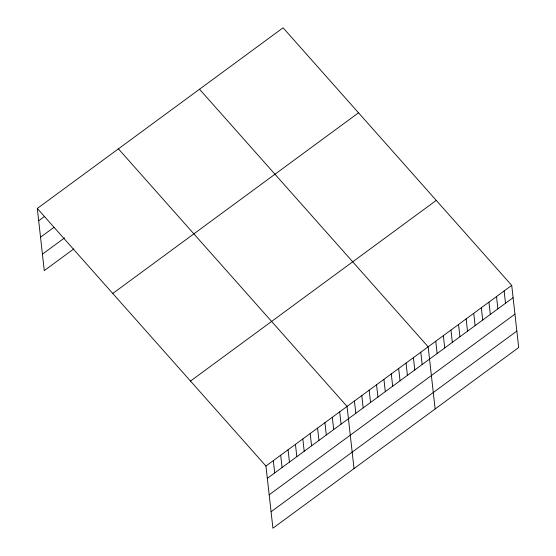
<?xml version="1.0" encoding="UTF-8"?>
<svg xmlns="http://www.w3.org/2000/svg" width="556" height="556" viewBox="0 0 556 556"><rect width="100%" height="100%" fill="white"/><g stroke="black" fill="none" stroke-linecap="round" stroke-linejoin="round"><path stroke-width="0.83" d="M37.308 208.465L283.08 27.8L511.722 285.388L518.692 347.535L272.92 528.2L265.949 466.053L37.308 208.465L44.278 270.612L73.774 248.928M38.691 220.76L44.723 216.326M40.532 237.21L53.939 227.355M42.437 254.161L64.552 237.898M112.764 293.471L358.53 112.805M190.5 381.055L436.265 200.382M265.949 466.053L511.722 285.388M267.332 478.348L513.098 297.682M269.173 494.798L514.946 314.133M271.078 511.749L516.844 331.084M199.514 89.224L428.162 346.819L435.133 408.959M118.414 148.848L347.055 406.436L354.026 468.583M504.125 290.976L505.501 303.263M496.529 296.556L497.905 308.851M488.932 302.144L490.309 314.432M481.336 307.725L482.712 320.02M473.74 313.313L475.116 325.601M466.143 318.894L467.52 331.188M458.547 324.482L459.923 336.769M450.951 330.062L452.327 342.357M443.354 335.65L444.73 347.938M435.758 341.231L437.134 353.526M420.788 352.233L422.164 364.527M413.414 357.654L414.79 369.948M406.04 363.075L407.416 375.37M398.666 368.496L400.049 380.79M391.292 373.917L392.675 386.212M383.918 379.338L385.301 391.626M376.551 384.759L377.927 397.047M369.177 390.173L370.553 402.468M361.803 395.594L363.179 407.889M354.429 401.015L355.805 413.31M339.681 411.857L341.064 424.152M332.307 417.278L333.69 429.566M324.933 422.699L326.316 434.987M317.566 428.113L318.942 440.408M310.192 433.534L311.568 445.829M302.818 438.955L304.195 451.25M295.445 444.376L296.821 456.671M288.071 449.797L289.447 462.092M280.697 455.218L282.08 467.506M273.323 460.639L274.706 472.927"/></g></svg>
